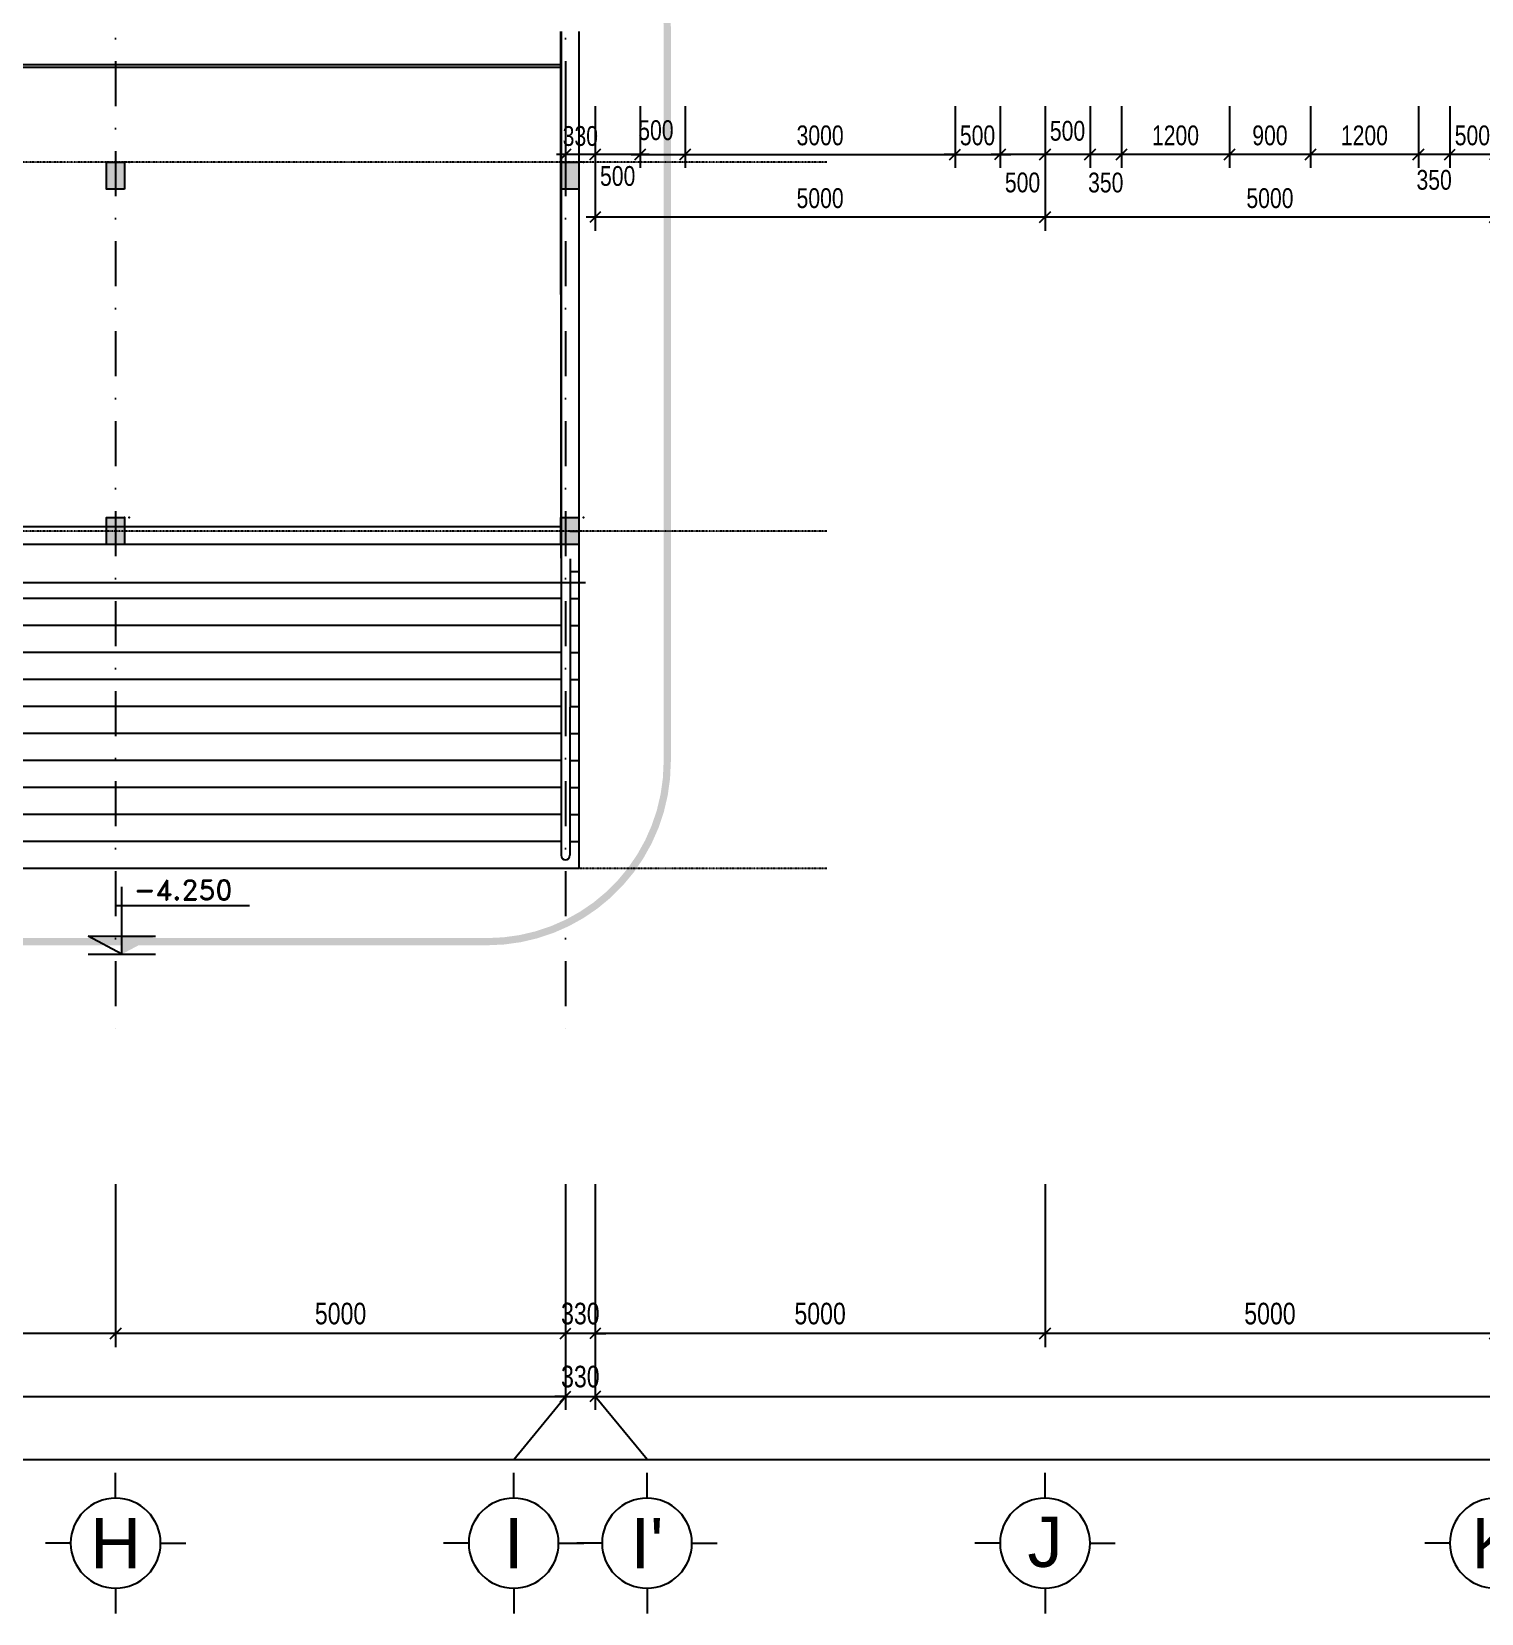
# Model space of a CAD drawing. Header units: millimetres. Extents: x -9574 to 115615, y -25569 to 161230.
# Drawn here: x 34396 to 50510, y -19276 to -1700 of the extents above; entities that cross this region are included whole.
import ezdxf
from ezdxf.enums import TextEntityAlignment as Align

# ---------------------------------------------------------------- set-up
doc = ezdxf.new("R2010")
doc.units = ezdxf.units.MM
for name, pattern in [('KHOANH CT RAM$0$HIDDEN', [9.525, 6.35, -3.175]), ('luoi  H3$0$DASHDOT', [1, 0.5, -0.25, 0, -0.25]), ('luoi  H3$0$DASHDOT2', [0.5, 0.25, -0.125, 0, -0.125])]:
    doc.linetypes.add(name, pattern=pattern)
for name, color, linetype in [('CUA3', 3, 'Continuous'), ('dimTT T1$0$KICHTHUOC', 2, 'Continuous'), ('KHOANH CT RAM$0$REC', 40, 'KHOANH CT RAM$0$HIDDEN'), ('luoi  H3$0$DIM100', 9, 'Continuous'), ('luoi  H3$0$GHICHU', 40, 'Continuous'), ('luoi  H3$0$KH TRUC100', 7, 'Continuous'), ('luoi  H3$0$truc 3', 8, 'Continuous'), ('luoi  H3$0$TRUC9', 251, 'luoi  H3$0$DASHDOT'), ('text T1$0$3', 4, 'Continuous'), ('text T1$0$DBAO', 7, 'Continuous'), ('TT T1$0$03', 4, 'Continuous'), ('TT T1$0$COT1', 7, 'Continuous'), ('TT T1$0$NETCAT8', 8, 'Continuous'), ('TT T1$0$TUONG6', 6, 'Continuous')]:
    doc.layers.add(name, color=color, linetype=linetype)
doc.styles.add('dimTT T1$1$VSIMPLEX.SHX', font='VSIMPLEX.SHX', dxfattribs={"width": 0.8})
doc.styles.add('luoi  H3$0$VHELVEN', font='vhelven_0.ttf')
doc.styles.add('luoi  H3$0$VSIMPLEX.SHX', font='VSIMPLEX.SHX', dxfattribs={"width": 0.8})
doc.styles.add('text T1$0$ROMAND', font='romand', dxfattribs={"height": 7000})
doc.dimstyles.new('dimTT T1$1$1-100', dxfattribs={"dimscale": 0, "dimtxt": 220, "dimasz": 120, "dimexe": 150, "dimexo": 300, "dimgap": 100, "dimtad": 1, "dimdec": 0, "dimzin": 0, "dimdsep": 46, "dimtxsty": 'dimTT T1$1$VSIMPLEX.SHX', "dimblk1": 'dimTT T1$1$_OBLIQUE', "dimblk2": 'dimTT T1$1$_OBLIQUE', "dimsah": 1, "dimcen": 0, "dimdle": 100, "dimclrd": 2, "dimclre": 2, "dimclrt": 4, "dimadec": 0, "dimazin": 0, "dimtfac": 1, "dimtdec": 0, "dimtix": 1, "dimtmove": 2, "dimatfit": 3, "dimfxl": 0, "dimtolj": 1, "dimtzin": 0, "dimlwd": -1, "dimlwe": -1, "dimarcsym": 0})
doc.dimstyles.new('luoi  H3$0$100', dxfattribs={"dimscale": 0, "dimtxt": 240, "dimasz": 120, "dimexe": 150, "dimexo": 300, "dimgap": 100, "dimtad": 1, "dimdec": 0, "dimzin": 0, "dimdsep": 46, "dimtxsty": 'luoi  H3$0$VSIMPLEX.SHX', "dimblk1": 'luoi  H3$0$_OBLIQUE', "dimblk2": 'luoi  H3$0$_OBLIQUE', "dimsah": 1, "dimcen": 0, "dimdle": 100, "dimclrd": 2, "dimclre": 2, "dimclrt": 4, "dimadec": 0, "dimazin": 0, "dimtfac": 1, "dimtdec": 0, "dimtix": 1, "dimtmove": 2, "dimatfit": 3, "dimfxl": 0, "dimtolj": 1, "dimtzin": 0, "dimlwd": -1, "dimlwe": -1, "dimarcsym": 0})

# ---------------------------------------------------------------- blocks, each defined once
blk = doc.blocks.new('luoi  H3$0$_OBLIQUE')
at = {"color": 0, "linetype": 'ByBlock'}
blk.add_line((-0.5, -0.5), (0.5, 0.5), dxfattribs=at)
blk = doc.blocks.new('*D60')
at = {"layer": 'DEFPOINTS', "color": 0, "ltscale": 2}
for p in [(45660, -14207), (50660, -14207), (45660, -16166)]:
    blk.add_point(p, dxfattribs=at)
at = {"layer": 'luoi  H3$0$DIM100', "color": 2, "ltscale": 2}
for p, q in [((45660, -14507), (45660, -16316)), ((50660, -14507), (50660, -16316)), ((50760, -16166), (45560, -16166))]:
    blk.add_line(p, q, dxfattribs=at)
at = {"layer": 'luoi  H3$0$DIM100', "color": 2, "ltscale": 2, "xscale": 120, "yscale": 120, "zscale": 120, "rotation": 180}
blk.add_blockref('luoi  H3$0$_OBLIQUE', (45660, -16166), dxfattribs=at)
at = {"layer": 'luoi  H3$0$DIM100', "color": 2, "ltscale": 2, "xscale": 120, "yscale": 120, "zscale": 120}
blk.add_blockref('luoi  H3$0$_OBLIQUE', (50660, -16166), dxfattribs=at)
at = {"layer": 'luoi  H3$0$DIM100', "color": 4, "ltscale": 2, "insert": (48160, -15946), "char_height": 240, "attachment_point": 5, "style": 'luoi  H3$0$VSIMPLEX.SHX'}
blk.add_mtext('\\A1;5000', dxfattribs=at)
blk = doc.blocks.new('*D61')
at = {"layer": 'DEFPOINTS', "color": 0, "ltscale": 2}
for p in [(40660, -14207), (45660, -14207), (40660, -16166)]:
    blk.add_point(p, dxfattribs=at)
at = {"layer": 'luoi  H3$0$DIM100', "color": 2, "ltscale": 2}
for p, q in [((40660, -14507), (40660, -16316)), ((45660, -14507), (45660, -16316)), ((45760, -16166), (40560, -16166))]:
    blk.add_line(p, q, dxfattribs=at)
at = {"layer": 'luoi  H3$0$DIM100', "color": 2, "ltscale": 2, "xscale": 120, "yscale": 120, "zscale": 120, "rotation": 180}
blk.add_blockref('luoi  H3$0$_OBLIQUE', (40660, -16166), dxfattribs=at)
at = {"layer": 'luoi  H3$0$DIM100', "color": 2, "ltscale": 2, "xscale": 120, "yscale": 120, "zscale": 120}
blk.add_blockref('luoi  H3$0$_OBLIQUE', (45660, -16166), dxfattribs=at)
at = {"layer": 'luoi  H3$0$DIM100', "color": 4, "ltscale": 2, "insert": (43160, -15946), "char_height": 240, "attachment_point": 5, "style": 'luoi  H3$0$VSIMPLEX.SHX'}
blk.add_mtext('\\A1;5000', dxfattribs=at)
blk = doc.blocks.new('*D62')
at = {"layer": 'DEFPOINTS', "color": 0, "ltscale": 2}
for p in [(40330, -14207), (40660, -14207), (40330, -16166)]:
    blk.add_point(p, dxfattribs=at)
at = {"layer": 'luoi  H3$0$DIM100', "color": 2, "ltscale": 2}
for p, q in [((40330, -14507), (40330, -16316)), ((40660, -14507), (40660, -16316)), ((40330, -16166), (40210, -16166)), ((40660, -16166), (40330, -16166)), ((40660, -16166), (40780, -16166))]:
    blk.add_line(p, q, dxfattribs=at)
at = {"layer": 'luoi  H3$0$DIM100', "color": 2, "ltscale": 2, "xscale": 120, "yscale": 120, "zscale": 120}
blk.add_blockref('luoi  H3$0$_OBLIQUE', (40330, -16166), dxfattribs=at)
at = {"layer": 'luoi  H3$0$DIM100', "color": 2, "ltscale": 2, "xscale": 120, "yscale": 120, "zscale": 120, "rotation": 180}
blk.add_blockref('luoi  H3$0$_OBLIQUE', (40660, -16166), dxfattribs=at)
at = {"layer": 'luoi  H3$0$DIM100', "color": 4, "ltscale": 2, "insert": (40495, -15946), "char_height": 240, "attachment_point": 5, "style": 'luoi  H3$0$VSIMPLEX.SHX'}
blk.add_mtext('\\A1;330', dxfattribs=at)
blk = doc.blocks.new('*D63')
at = {"layer": 'DEFPOINTS', "color": 0, "ltscale": 2}
for p in [(35330, -14207), (40330, -14207), (35330, -16166)]:
    blk.add_point(p, dxfattribs=at)
at = {"layer": 'luoi  H3$0$DIM100', "color": 2, "ltscale": 2}
for p, q in [((35330, -14507), (35330, -16316)), ((40330, -14507), (40330, -16316)), ((40430, -16166), (35230, -16166))]:
    blk.add_line(p, q, dxfattribs=at)
at = {"layer": 'luoi  H3$0$DIM100', "color": 2, "ltscale": 2, "xscale": 120, "yscale": 120, "zscale": 120, "rotation": 180}
blk.add_blockref('luoi  H3$0$_OBLIQUE', (35330, -16166), dxfattribs=at)
at = {"layer": 'luoi  H3$0$DIM100', "color": 2, "ltscale": 2, "xscale": 120, "yscale": 120, "zscale": 120}
blk.add_blockref('luoi  H3$0$_OBLIQUE', (40330, -16166), dxfattribs=at)
at = {"layer": 'luoi  H3$0$DIM100', "color": 4, "ltscale": 2, "insert": (37830, -15946), "char_height": 240, "attachment_point": 5, "style": 'luoi  H3$0$VSIMPLEX.SHX'}
blk.add_mtext('\\A1;5000', dxfattribs=at)
blk = doc.blocks.new('*D64')
at = {"layer": 'DEFPOINTS', "color": 0, "ltscale": 2}
for p in [(30330, -14207), (35330, -14207), (30330, -16166)]:
    blk.add_point(p, dxfattribs=at)
at = {"layer": 'luoi  H3$0$DIM100', "color": 2, "ltscale": 2}
for p, q in [((30330, -14507), (30330, -16316)), ((35330, -14507), (35330, -16316)), ((35430, -16166), (30230, -16166))]:
    blk.add_line(p, q, dxfattribs=at)
at = {"layer": 'luoi  H3$0$DIM100', "color": 2, "ltscale": 2, "xscale": 120, "yscale": 120, "zscale": 120, "rotation": 180}
blk.add_blockref('luoi  H3$0$_OBLIQUE', (30330, -16166), dxfattribs=at)
at = {"layer": 'luoi  H3$0$DIM100', "color": 2, "ltscale": 2, "xscale": 120, "yscale": 120, "zscale": 120}
blk.add_blockref('luoi  H3$0$_OBLIQUE', (35330, -16166), dxfattribs=at)
at = {"layer": 'luoi  H3$0$DIM100', "color": 4, "ltscale": 2, "insert": (32830, -15946), "char_height": 240, "attachment_point": 5, "style": 'luoi  H3$0$VSIMPLEX.SHX'}
blk.add_mtext('\\A1;5000', dxfattribs=at)
blk = doc.blocks.new('*D73')
at = {"layer": 'DEFPOINTS', "color": 0, "ltscale": 2}
for p in [(25330, -14207), (40330, -14207), (40330, -16866)]:
    blk.add_point(p, dxfattribs=at)
at = {"layer": 'luoi  H3$0$DIM100', "color": 2, "ltscale": 2}
for p, q in [((25330, -14507), (25330, -17016)), ((40330, -14507), (40330, -17016)), ((25230, -16866), (40430, -16866))]:
    blk.add_line(p, q, dxfattribs=at)
at = {"layer": 'luoi  H3$0$DIM100', "color": 2, "ltscale": 2, "xscale": 120, "yscale": 120, "zscale": 120, "rotation": 180}
blk.add_blockref('luoi  H3$0$_OBLIQUE', (25330, -16866), dxfattribs=at)
at = {"layer": 'luoi  H3$0$DIM100', "color": 2, "ltscale": 2, "xscale": 120, "yscale": 120, "zscale": 120}
blk.add_blockref('luoi  H3$0$_OBLIQUE', (40330, -16866), dxfattribs=at)
at = {"layer": 'luoi  H3$0$DIM100', "color": 4, "ltscale": 2, "insert": (32830, -16646), "char_height": 240, "attachment_point": 5, "style": 'luoi  H3$0$VSIMPLEX.SHX'}
blk.add_mtext('\\A1;15000', dxfattribs=at)
blk = doc.blocks.new('*D74')
at = {"layer": 'DEFPOINTS', "color": 0, "ltscale": 2}
for p in [(40330, -14207), (40660, -14207), (40660, -16866)]:
    blk.add_point(p, dxfattribs=at)
at = {"layer": 'luoi  H3$0$DIM100', "color": 2, "ltscale": 2}
for p, q in [((40330, -14507), (40330, -17016)), ((40660, -14507), (40660, -17016)), ((40330, -16866), (40210, -16866)), ((40330, -16866), (40660, -16866)), ((40660, -16866), (40780, -16866))]:
    blk.add_line(p, q, dxfattribs=at)
at = {"layer": 'luoi  H3$0$DIM100', "color": 2, "ltscale": 2, "xscale": 120, "yscale": 120, "zscale": 120}
blk.add_blockref('luoi  H3$0$_OBLIQUE', (40330, -16866), dxfattribs=at)
at = {"layer": 'luoi  H3$0$DIM100', "color": 2, "ltscale": 2, "xscale": 120, "yscale": 120, "zscale": 120, "rotation": 180}
blk.add_blockref('luoi  H3$0$_OBLIQUE', (40660, -16866), dxfattribs=at)
at = {"layer": 'luoi  H3$0$DIM100', "color": 4, "ltscale": 2, "insert": (40495, -16646), "char_height": 240, "attachment_point": 5, "style": 'luoi  H3$0$VSIMPLEX.SHX'}
blk.add_mtext('\\A1;330', dxfattribs=at)
blk = doc.blocks.new('*D75')
at = {"layer": 'DEFPOINTS', "color": 0, "ltscale": 2}
for p in [(40660, -14207), (65660, -14207), (65660, -16866)]:
    blk.add_point(p, dxfattribs=at)
at = {"layer": 'luoi  H3$0$DIM100', "color": 2, "ltscale": 2}
for p, q in [((40660, -14507), (40660, -17016)), ((65660, -14507), (65660, -17016)), ((40560, -16866), (65760, -16866))]:
    blk.add_line(p, q, dxfattribs=at)
at = {"layer": 'luoi  H3$0$DIM100', "color": 2, "ltscale": 2, "xscale": 120, "yscale": 120, "zscale": 120, "rotation": 180}
blk.add_blockref('luoi  H3$0$_OBLIQUE', (40660, -16866), dxfattribs=at)
at = {"layer": 'luoi  H3$0$DIM100', "color": 2, "ltscale": 2, "xscale": 120, "yscale": 120, "zscale": 120}
blk.add_blockref('luoi  H3$0$_OBLIQUE', (65660, -16866), dxfattribs=at)
at = {"layer": 'luoi  H3$0$DIM100', "color": 4, "ltscale": 2, "insert": (53160, -16646), "char_height": 240, "attachment_point": 5, "style": 'luoi  H3$0$VSIMPLEX.SHX'}
blk.add_mtext('\\A1;25000', dxfattribs=at)
blk = doc.blocks.new('*D77')
at = {"layer": 'DEFPOINTS', "color": 0, "ltscale": 2}
for p in [(0, -14207), (65660, -14207), (65660, -17566)]:
    blk.add_point(p, dxfattribs=at)
at = {"layer": 'luoi  H3$0$DIM100', "color": 2, "ltscale": 2}
for p, q in [((0, -14507), (0, -17716)), ((65660, -14507), (65660, -17716)), ((-100, -17566), (65760, -17566))]:
    blk.add_line(p, q, dxfattribs=at)
at = {"layer": 'luoi  H3$0$DIM100', "color": 2, "ltscale": 2, "xscale": 120, "yscale": 120, "zscale": 120, "rotation": 180}
blk.add_blockref('luoi  H3$0$_OBLIQUE', (0, -17566), dxfattribs=at)
at = {"layer": 'luoi  H3$0$DIM100', "color": 2, "ltscale": 2, "xscale": 120, "yscale": 120, "zscale": 120}
blk.add_blockref('luoi  H3$0$_OBLIQUE', (65660, -17566), dxfattribs=at)
at = {"layer": 'luoi  H3$0$DIM100', "color": 4, "ltscale": 2, "insert": (32830, -17346), "char_height": 240, "attachment_point": 5, "style": 'luoi  H3$0$VSIMPLEX.SHX'}
blk.add_mtext('\\A1;65660', dxfattribs=at)
blk = doc.blocks.new('luoi  H3$0$TRUCCOT')
for p, q in [((0, -140), (0, 0)), ((-250, -390), (-390, -390)), ((250, -390), (390, -390)), ((0, -640), (0, -780))]:
    blk.add_line(p, q)
blk.add_circle((0, -390), 250)
at = {"layer": 'luoi  H3$0$GHICHU', "style": 'luoi  H3$0$VHELVEN'}
blk.add_attdef('TRUC', text='', height=280, dxfattribs=at).set_placement((0, -390), align=Align.MIDDLE_CENTER)
blk = doc.blocks.new('TT T1')
at = {"layer": 'TT T1$0$COT1'}
for points in [[(35430, -3450), (35230, -3450), (35230, -3150), (35430, -3150)], [(40480, -3450), (40280, -3450), (40280, -3150), (40480, -3150)], [(35430, -7400), (35230, -7400), (35230, -7100), (35430, -7100)], [(40480, -7400), (40280, -7400), (40280, -7100), (40480, -7100)]]:
    blk.add_hatch(color=256, dxfattribs=at).paths.add_polyline_path(points)
at = {"ltscale": 2}
for p, q in [((40280, -2069.7), (25380, -2069.7)), ((40280, -2099.7), (25380, -2099.7))]:
    blk.add_line(p, q, dxfattribs=at)
at = {"layer": 'TT T1$0$03'}
for p, q in [((40280.1, -1699.7), (40280.1, -10852.2)), ((40480, -1699.7), (40480.1, -10999.6)), ((40380.1, -7250), (40480.1, -7250)), ((40380.2, -7558.4), (40380.1, -10852.2)), ((40380.1, -7699.6), (40480.1, -7699.6)), ((40279.9, -7999.6), (25379.9, -7999.6)), ((40380.1, -7999.6), (40480.1, -7999.6)), ((40279.9, -8299.6), (25379.9, -8299.6)), ((40380.1, -8299.6), (40480.1, -8299.6)), ((40279.9, -8599.6), (25379.9, -8599.6)), ((40380.1, -8599.6), (40480.1, -8599.6)), ((40279.9, -8899.6), (25379.9, -8899.6)), ((40380.1, -8899.6), (40480.1, -8899.6)), ((40279.9, -9199.6), (25379.9, -9199.6)), ((40380.1, -9199.6), (40480.1, -9199.6)), ((40279.9, -9499.6), (25379.9, -9499.6)), ((40380.1, -9499.6), (40480.1, -9499.6)), ((40279.9, -9799.6), (25379.9, -9799.6)), ((40380.1, -9799.6), (40480.1, -9799.6)), ((40279.9, -10099.6), (25379.9, -10099.6)), ((40380.1, -10099.6), (40480.1, -10099.6)), ((40279.9, -10399.6), (25379.9, -10399.6)), ((40380.1, -10399.6), (40480.1, -10399.6)), ((40279.9, -10699.6), (25379.9, -10699.6)), ((40380.1, -10699.6), (40480.1, -10699.6)), ((40480.1, -10999.6), (25179.9, -10999.6))]:
    blk.add_line(p, q, dxfattribs=at)
blk.add_arc((40330.1, -10852.2), 50, 180, 360, dxfattribs=at)
at = {"layer": 'TT T1$0$COT1'}
for points in [[(35430, -3450), (35230, -3450), (35230, -3150), (35430, -3150)], [(35430, -3450), (35230, -3450), (35230, -3150), (35430, -3150)], [(40480, -3450), (40280, -3450), (40280, -3150), (40480, -3150)], [(40480, -3450), (40280, -3450), (40280, -3150), (40480, -3150)], [(35430, -7400), (35230, -7400), (35230, -7100), (35430, -7100)], [(35430, -7400), (35230, -7400), (35230, -7100), (35430, -7100)], [(40480, -7400), (40280, -7400), (40280, -7100), (40480, -7100)], [(40480, -7400), (40280, -7400), (40280, -7100), (40480, -7100)]]:
    blk.add_lwpolyline(points, close=True, dxfattribs=at)
for p in [(35430, -3150), (35480, -3150), (40480, -3150), (40530, -3150), (35430, -7100), (35480, -7100), (40480, -7100), (40530, -7100)]:
    blk.add_point(p, dxfattribs=at)
at = {"layer": 'TT T1$0$NETCAT8'}
blk.add_lwpolyline([(24793.8, -7822.5), (32573.4, -7822.5), (32609, -8229.7), (32738.5, -7415.3), (32774.1, -7822.5), (40553.7, -7822.5)], dxfattribs=at)
at = {"layer": 'TT T1$0$TUONG6'}
for p, q in [((40280.1, -7549.6), (40280, -1699.9)), ((40480, -1699.9), (40480.1, -7567.1)), ((25380, -7200), (40280, -7200)), ((40280, -7400), (25380, -7400))]:
    blk.add_line(p, q, dxfattribs=at)
blk = doc.blocks.new('text T1$0$CTT')
for p, q in [((0, 0), (0, 750)), ((-71, 541), (1420, 541)), ((-375, 200), (375, 200)), ((0, 0), (-375, 200)), ((-375, 0), (375, 0))]:
    blk.add_line(p, q)
blk.add_solid([(0, 0), (0, 200), (375, 200)])
at = {"layer": 'text T1$0$3', "style": 'text T1$0$ROMAND', "flags": 4}
blk.add_attdef('%%P0.000', (135, 604), '', height=220, dxfattribs=at)
blk = doc.blocks.new('text T1')
at = {"layer": 'text T1$0$DBAO', "ltscale": 2}
blk.add_blockref('text T1$0$CTT', (35399, -11951), dxfattribs=at).add_auto_attribs({'%%P0.000': '-4.250'})
blk = doc.blocks.new('KHOANH CT RAM')
at = {"layer": 'KHOANH CT RAM$0$REC', "ltscale": 100, "const_width": 80}
blk.add_lwpolyline([(23992, -9812), (23992, -1643, -0.414214), (25992, 357), (39461, 357, -0.414214), (41461, -1643), (41461, -9812, -0.414214), (39461, -11812), (25992, -11812, -0.414214)], format="xyb", close=True, dxfattribs=at)
blk = doc.blocks.new('dimTT T1$1$_OBLIQUE')
at = {"color": 0, "linetype": 'ByBlock'}
blk.add_line((-0.5, -0.5), (0.5, 0.5), dxfattribs=at)
blk = doc.blocks.new('*D2094')
at = {"layer": 'DEFPOINTS', "color": 0, "ltscale": 2}
for p in [(50160, -2229), (50660, -2229), (50160, -3064)]:
    blk.add_point(p, dxfattribs=at)
at = {"layer": 'dimTT T1$0$KICHTHUOC', "color": 2, "ltscale": 2}
for p, q in [((50160, -2529), (50160, -3214)), ((50660, -2529), (50660, -3214)), ((50160, -3064), (50040, -3064)), ((50660, -3064), (50160, -3064)), ((50660, -3064), (50780, -3064))]:
    blk.add_line(p, q, dxfattribs=at)
at = {"layer": 'dimTT T1$0$KICHTHUOC', "color": 2, "ltscale": 2, "xscale": 120, "yscale": 120, "zscale": 120}
blk.add_blockref('dimTT T1$1$_OBLIQUE', (50160, -3064), dxfattribs=at)
at = {"layer": 'dimTT T1$0$KICHTHUOC', "color": 2, "ltscale": 2, "xscale": 120, "yscale": 120, "zscale": 120, "rotation": 180}
blk.add_blockref('dimTT T1$1$_OBLIQUE', (50660, -3064), dxfattribs=at)
at = {"layer": 'dimTT T1$0$KICHTHUOC', "color": 4, "ltscale": 2, "insert": (50410, -2854), "char_height": 220, "attachment_point": 5, "style": 'dimTT T1$1$VSIMPLEX.SHX'}
blk.add_mtext('\\A1;500', dxfattribs=at)
blk = doc.blocks.new('*D2095')
at = {"layer": 'DEFPOINTS', "color": 0, "ltscale": 2}
for p in [(49810, -2229), (50160, -2229), (49810, -3064)]:
    blk.add_point(p, dxfattribs=at)
at = {"layer": 'dimTT T1$0$KICHTHUOC', "color": 2, "ltscale": 2}
for p, q in [((49810, -2529), (49810, -3214)), ((50160, -2529), (50160, -3214)), ((50260, -3064), (49710, -3064))]:
    blk.add_line(p, q, dxfattribs=at)
at = {"layer": 'dimTT T1$0$KICHTHUOC', "color": 2, "ltscale": 2, "xscale": 120, "yscale": 120, "zscale": 120, "rotation": 180}
blk.add_blockref('dimTT T1$1$_OBLIQUE', (49810, -3064), dxfattribs=at)
at = {"layer": 'dimTT T1$0$KICHTHUOC', "color": 2, "ltscale": 2, "xscale": 120, "yscale": 120, "zscale": 120}
blk.add_blockref('dimTT T1$1$_OBLIQUE', (50160, -3064), dxfattribs=at)
at = {"layer": 'dimTT T1$0$KICHTHUOC', "color": 4, "ltscale": 2, "insert": (49985, -3348), "char_height": 220, "attachment_point": 5, "style": 'dimTT T1$1$VSIMPLEX.SHX'}
blk.add_mtext('\\A1;350', dxfattribs=at)
blk = doc.blocks.new('*D2096')
at = {"layer": 'DEFPOINTS', "color": 0, "ltscale": 2}
for p in [(48610, -2229), (49810, -2229), (48610, -3064)]:
    blk.add_point(p, dxfattribs=at)
at = {"layer": 'dimTT T1$0$KICHTHUOC', "color": 2, "ltscale": 2}
for p, q in [((48610, -2529), (48610, -3214)), ((49810, -2529), (49810, -3214)), ((49910, -3064), (48510, -3064))]:
    blk.add_line(p, q, dxfattribs=at)
at = {"layer": 'dimTT T1$0$KICHTHUOC', "color": 2, "ltscale": 2, "xscale": 120, "yscale": 120, "zscale": 120, "rotation": 180}
blk.add_blockref('dimTT T1$1$_OBLIQUE', (48610, -3064), dxfattribs=at)
at = {"layer": 'dimTT T1$0$KICHTHUOC', "color": 2, "ltscale": 2, "xscale": 120, "yscale": 120, "zscale": 120}
blk.add_blockref('dimTT T1$1$_OBLIQUE', (49810, -3064), dxfattribs=at)
at = {"layer": 'dimTT T1$0$KICHTHUOC', "color": 4, "ltscale": 2, "insert": (49210, -2854), "char_height": 220, "attachment_point": 5, "style": 'dimTT T1$1$VSIMPLEX.SHX'}
blk.add_mtext('\\A1;1200', dxfattribs=at)
blk = doc.blocks.new('*D2097')
at = {"layer": 'DEFPOINTS', "color": 0, "ltscale": 2}
for p in [(47710, -2229), (48610, -2229), (47710, -3064)]:
    blk.add_point(p, dxfattribs=at)
at = {"layer": 'dimTT T1$0$KICHTHUOC', "color": 2, "ltscale": 2}
for p, q in [((47710, -2529), (47710, -3214)), ((48610, -2529), (48610, -3214)), ((48710, -3064), (47610, -3064))]:
    blk.add_line(p, q, dxfattribs=at)
at = {"layer": 'dimTT T1$0$KICHTHUOC', "color": 2, "ltscale": 2, "xscale": 120, "yscale": 120, "zscale": 120, "rotation": 180}
blk.add_blockref('dimTT T1$1$_OBLIQUE', (47710, -3064), dxfattribs=at)
at = {"layer": 'dimTT T1$0$KICHTHUOC', "color": 2, "ltscale": 2, "xscale": 120, "yscale": 120, "zscale": 120}
blk.add_blockref('dimTT T1$1$_OBLIQUE', (48610, -3064), dxfattribs=at)
at = {"layer": 'dimTT T1$0$KICHTHUOC', "color": 4, "ltscale": 2, "insert": (48160, -2854), "char_height": 220, "attachment_point": 5, "style": 'dimTT T1$1$VSIMPLEX.SHX'}
blk.add_mtext('\\A1;900', dxfattribs=at)
blk = doc.blocks.new('*D2098')
at = {"layer": 'DEFPOINTS', "color": 0, "ltscale": 2}
for p in [(46510, -2229), (47710, -2229), (46510, -3064)]:
    blk.add_point(p, dxfattribs=at)
at = {"layer": 'dimTT T1$0$KICHTHUOC', "color": 2, "ltscale": 2}
for p, q in [((46510, -2529), (46510, -3214)), ((47710, -2529), (47710, -3214)), ((47810, -3064), (46410, -3064))]:
    blk.add_line(p, q, dxfattribs=at)
at = {"layer": 'dimTT T1$0$KICHTHUOC', "color": 2, "ltscale": 2, "xscale": 120, "yscale": 120, "zscale": 120, "rotation": 180}
blk.add_blockref('dimTT T1$1$_OBLIQUE', (46510, -3064), dxfattribs=at)
at = {"layer": 'dimTT T1$0$KICHTHUOC', "color": 2, "ltscale": 2, "xscale": 120, "yscale": 120, "zscale": 120}
blk.add_blockref('dimTT T1$1$_OBLIQUE', (47710, -3064), dxfattribs=at)
at = {"layer": 'dimTT T1$0$KICHTHUOC', "color": 4, "ltscale": 2, "insert": (47110, -2854), "char_height": 220, "attachment_point": 5, "style": 'dimTT T1$1$VSIMPLEX.SHX'}
blk.add_mtext('\\A1;1200', dxfattribs=at)
blk = doc.blocks.new('*D2099')
at = {"layer": 'DEFPOINTS', "color": 0, "ltscale": 2}
for p in [(46160, -2229), (46510, -2229), (46160, -3064)]:
    blk.add_point(p, dxfattribs=at)
at = {"layer": 'dimTT T1$0$KICHTHUOC', "color": 2, "ltscale": 2}
for p, q in [((46160, -2529), (46160, -3214)), ((46510, -2529), (46510, -3214)), ((46610, -3064), (46060, -3064))]:
    blk.add_line(p, q, dxfattribs=at)
at = {"layer": 'dimTT T1$0$KICHTHUOC', "color": 2, "ltscale": 2, "xscale": 120, "yscale": 120, "zscale": 120, "rotation": 180}
blk.add_blockref('dimTT T1$1$_OBLIQUE', (46160, -3064), dxfattribs=at)
at = {"layer": 'dimTT T1$0$KICHTHUOC', "color": 2, "ltscale": 2, "xscale": 120, "yscale": 120, "zscale": 120}
blk.add_blockref('dimTT T1$1$_OBLIQUE', (46510, -3064), dxfattribs=at)
at = {"layer": 'dimTT T1$0$KICHTHUOC', "color": 4, "ltscale": 2, "insert": (46335, -3378), "char_height": 220, "attachment_point": 5, "style": 'dimTT T1$1$VSIMPLEX.SHX'}
blk.add_mtext('\\A1;350', dxfattribs=at)
blk = doc.blocks.new('*D2100')
at = {"layer": 'DEFPOINTS', "color": 0, "ltscale": 2}
for p in [(45660, -2229), (46160, -2229), (45660, -3064)]:
    blk.add_point(p, dxfattribs=at)
at = {"layer": 'dimTT T1$0$KICHTHUOC', "color": 2, "ltscale": 2}
for p, q in [((45660, -2529), (45660, -3214)), ((46160, -2529), (46160, -3214)), ((46260, -3064), (45560, -3064))]:
    blk.add_line(p, q, dxfattribs=at)
at = {"layer": 'dimTT T1$0$KICHTHUOC', "color": 2, "ltscale": 2, "xscale": 120, "yscale": 120, "zscale": 120, "rotation": 180}
blk.add_blockref('dimTT T1$1$_OBLIQUE', (45660, -3064), dxfattribs=at)
at = {"layer": 'dimTT T1$0$KICHTHUOC', "color": 2, "ltscale": 2, "xscale": 120, "yscale": 120, "zscale": 120}
blk.add_blockref('dimTT T1$1$_OBLIQUE', (46160, -3064), dxfattribs=at)
at = {"layer": 'dimTT T1$0$KICHTHUOC', "color": 4, "ltscale": 2, "insert": (45910, -2803), "char_height": 220, "attachment_point": 5, "style": 'dimTT T1$1$VSIMPLEX.SHX'}
blk.add_mtext('\\A1;500', dxfattribs=at)
blk = doc.blocks.new('*D2101')
at = {"layer": 'DEFPOINTS', "color": 0, "ltscale": 2}
for p in [(45160, -2229), (45660, -2229), (45160, -3064)]:
    blk.add_point(p, dxfattribs=at)
at = {"layer": 'dimTT T1$0$KICHTHUOC', "color": 2, "ltscale": 2}
for p, q in [((45160, -2529), (45160, -3214)), ((45660, -2529), (45660, -3214)), ((45760, -3064), (45060, -3064))]:
    blk.add_line(p, q, dxfattribs=at)
at = {"layer": 'dimTT T1$0$KICHTHUOC', "color": 2, "ltscale": 2, "xscale": 120, "yscale": 120, "zscale": 120, "rotation": 180}
blk.add_blockref('dimTT T1$1$_OBLIQUE', (45160, -3064), dxfattribs=at)
at = {"layer": 'dimTT T1$0$KICHTHUOC', "color": 2, "ltscale": 2, "xscale": 120, "yscale": 120, "zscale": 120}
blk.add_blockref('dimTT T1$1$_OBLIQUE', (45660, -3064), dxfattribs=at)
at = {"layer": 'dimTT T1$0$KICHTHUOC', "color": 4, "ltscale": 2, "insert": (45410, -3377), "char_height": 220, "attachment_point": 5, "style": 'dimTT T1$1$VSIMPLEX.SHX'}
blk.add_mtext('\\A1;500', dxfattribs=at)
blk = doc.blocks.new('*D2102')
at = {"layer": 'DEFPOINTS', "color": 0, "ltscale": 2}
for p in [(40660, -2229), (41160, -2229), (40660, -3064)]:
    blk.add_point(p, dxfattribs=at)
at = {"layer": 'dimTT T1$0$KICHTHUOC', "color": 2, "ltscale": 2}
for p, q in [((40660, -2529), (40660, -3214)), ((41160, -2529), (41160, -3214)), ((41260, -3064), (40560, -3064))]:
    blk.add_line(p, q, dxfattribs=at)
at = {"layer": 'dimTT T1$0$KICHTHUOC', "color": 2, "ltscale": 2, "xscale": 120, "yscale": 120, "zscale": 120, "rotation": 180}
blk.add_blockref('dimTT T1$1$_OBLIQUE', (40660, -3064), dxfattribs=at)
at = {"layer": 'dimTT T1$0$KICHTHUOC', "color": 2, "ltscale": 2, "xscale": 120, "yscale": 120, "zscale": 120}
blk.add_blockref('dimTT T1$1$_OBLIQUE', (41160, -3064), dxfattribs=at)
at = {"layer": 'dimTT T1$0$KICHTHUOC', "color": 4, "ltscale": 2, "insert": (40910, -3305), "char_height": 220, "attachment_point": 5, "style": 'dimTT T1$1$VSIMPLEX.SHX'}
blk.add_mtext('\\A1;500', dxfattribs=at)
blk = doc.blocks.new('*D2112')
at = {"layer": 'DEFPOINTS', "color": 0, "ltscale": 2}
for p in [(45660, -2228.647251), (50660, -2228.647251), (45660, -3761.354552)]:
    blk.add_point(p, dxfattribs=at)
at = {"layer": 'dimTT T1$0$KICHTHUOC', "color": 2, "ltscale": 2}
for p, q in [((45660, -2528.647251), (45660, -3911.354552)), ((50660, -2528.647251), (50660, -3911.354552)), ((50760, -3761.354552), (45560, -3761.354552))]:
    blk.add_line(p, q, dxfattribs=at)
at = {"layer": 'dimTT T1$0$KICHTHUOC', "color": 2, "ltscale": 2, "xscale": 120, "yscale": 120, "zscale": 120, "rotation": 180}
blk.add_blockref('dimTT T1$1$_OBLIQUE', (45660, -3761.354552), dxfattribs=at)
at = {"layer": 'dimTT T1$0$KICHTHUOC', "color": 2, "ltscale": 2, "xscale": 120, "yscale": 120, "zscale": 120}
blk.add_blockref('dimTT T1$1$_OBLIQUE', (50660, -3761.354552), dxfattribs=at)
at = {"layer": 'dimTT T1$0$KICHTHUOC', "color": 4, "ltscale": 2, "insert": (48160, -3551.354552), "char_height": 220, "attachment_point": 5, "style": 'dimTT T1$1$VSIMPLEX.SHX'}
blk.add_mtext('\\A1;5000', dxfattribs=at)
blk = doc.blocks.new('*D2113')
at = {"layer": 'DEFPOINTS', "color": 0, "ltscale": 2}
for p in [(40660, -2228.647251), (45660, -2228.647251), (40660, -3761.354552)]:
    blk.add_point(p, dxfattribs=at)
at = {"layer": 'dimTT T1$0$KICHTHUOC', "color": 2, "ltscale": 2}
for p, q in [((40660, -2528.647251), (40660, -3911.354552)), ((45660, -2528.647251), (45660, -3911.354552)), ((45760, -3761.354552), (40560, -3761.354552))]:
    blk.add_line(p, q, dxfattribs=at)
at = {"layer": 'dimTT T1$0$KICHTHUOC', "color": 2, "ltscale": 2, "xscale": 120, "yscale": 120, "zscale": 120, "rotation": 180}
blk.add_blockref('dimTT T1$1$_OBLIQUE', (40660, -3761.354552), dxfattribs=at)
at = {"layer": 'dimTT T1$0$KICHTHUOC', "color": 2, "ltscale": 2, "xscale": 120, "yscale": 120, "zscale": 120}
blk.add_blockref('dimTT T1$1$_OBLIQUE', (45660, -3761.354552), dxfattribs=at)
at = {"layer": 'dimTT T1$0$KICHTHUOC', "color": 4, "ltscale": 2, "insert": (43160, -3551.354552), "char_height": 220, "attachment_point": 5, "style": 'dimTT T1$1$VSIMPLEX.SHX'}
blk.add_mtext('\\A1;5000', dxfattribs=at)
blk = doc.blocks.new('*D2114')
at = {"layer": 'DEFPOINTS', "color": 0, "ltscale": 2}
for p in [(40330, -2229), (40660, -2229), (40330, -3064)]:
    blk.add_point(p, dxfattribs=at)
at = {"layer": 'dimTT T1$0$KICHTHUOC', "color": 2, "ltscale": 2}
for p, q in [((40330, -2529), (40330, -3214)), ((40660, -2529), (40660, -3214)), ((40760, -3064), (40230, -3064))]:
    blk.add_line(p, q, dxfattribs=at)
at = {"layer": 'dimTT T1$0$KICHTHUOC', "color": 2, "ltscale": 2, "xscale": 120, "yscale": 120, "zscale": 120, "rotation": 180}
blk.add_blockref('dimTT T1$1$_OBLIQUE', (40330, -3064), dxfattribs=at)
at = {"layer": 'dimTT T1$0$KICHTHUOC', "color": 2, "ltscale": 2, "xscale": 120, "yscale": 120, "zscale": 120}
blk.add_blockref('dimTT T1$1$_OBLIQUE', (40660, -3064), dxfattribs=at)
at = {"layer": 'dimTT T1$0$KICHTHUOC', "color": 4, "ltscale": 2, "insert": (40495, -2861), "char_height": 220, "attachment_point": 5, "style": 'dimTT T1$1$VSIMPLEX.SHX'}
blk.add_mtext('\\A1;330', dxfattribs=at)
blk = doc.blocks.new('*D2133')
at = {"layer": 'DEFPOINTS', "color": 0, "ltscale": 2}
for p in [(41660, -2229), (44660, -2229), (44660, -3064)]:
    blk.add_point(p, dxfattribs=at)
at = {"layer": 'dimTT T1$0$KICHTHUOC', "color": 2, "ltscale": 2}
for p, q in [((41660, -2529), (41660, -3214)), ((44660, -2529), (44660, -3214)), ((41560, -3064), (44760, -3064))]:
    blk.add_line(p, q, dxfattribs=at)
at = {"layer": 'dimTT T1$0$KICHTHUOC', "color": 2, "ltscale": 2, "xscale": 120, "yscale": 120, "zscale": 120, "rotation": 180}
blk.add_blockref('dimTT T1$1$_OBLIQUE', (41660, -3064), dxfattribs=at)
at = {"layer": 'dimTT T1$0$KICHTHUOC', "color": 2, "ltscale": 2, "xscale": 120, "yscale": 120, "zscale": 120}
blk.add_blockref('dimTT T1$1$_OBLIQUE', (44660, -3064), dxfattribs=at)
at = {"layer": 'dimTT T1$0$KICHTHUOC', "color": 4, "ltscale": 2, "insert": (43160, -2854), "char_height": 220, "attachment_point": 5, "style": 'dimTT T1$1$VSIMPLEX.SHX'}
blk.add_mtext('\\A1;3000', dxfattribs=at)
blk = doc.blocks.new('*D2134')
at = {"layer": 'DEFPOINTS', "color": 0, "ltscale": 2}
for p in [(44660, -2229), (45160, -2229), (45160, -3064)]:
    blk.add_point(p, dxfattribs=at)
at = {"layer": 'dimTT T1$0$KICHTHUOC', "color": 2, "ltscale": 2}
for p, q in [((44660, -2529), (44660, -3214)), ((45160, -2529), (45160, -3214)), ((44660, -3064), (44540, -3064)), ((44660, -3064), (45160, -3064)), ((45160, -3064), (45280, -3064))]:
    blk.add_line(p, q, dxfattribs=at)
at = {"layer": 'dimTT T1$0$KICHTHUOC', "color": 2, "ltscale": 2, "xscale": 120, "yscale": 120, "zscale": 120}
blk.add_blockref('dimTT T1$1$_OBLIQUE', (44660, -3064), dxfattribs=at)
at = {"layer": 'dimTT T1$0$KICHTHUOC', "color": 2, "ltscale": 2, "xscale": 120, "yscale": 120, "zscale": 120, "rotation": 180}
blk.add_blockref('dimTT T1$1$_OBLIQUE', (45160, -3064), dxfattribs=at)
at = {"layer": 'dimTT T1$0$KICHTHUOC', "color": 4, "ltscale": 2, "insert": (44910, -2854), "char_height": 220, "attachment_point": 5, "style": 'dimTT T1$1$VSIMPLEX.SHX'}
blk.add_mtext('\\A1;500', dxfattribs=at)
blk = doc.blocks.new('*D2135')
at = {"layer": 'DEFPOINTS', "color": 0, "ltscale": 2}
for p in [(41160, -2229), (41660, -2229), (41660, -3064)]:
    blk.add_point(p, dxfattribs=at)
at = {"layer": 'dimTT T1$0$KICHTHUOC', "color": 2, "ltscale": 2}
for p, q in [((41160, -2529), (41160, -3214)), ((41660, -2529), (41660, -3214)), ((41060, -3064), (41760, -3064))]:
    blk.add_line(p, q, dxfattribs=at)
at = {"layer": 'dimTT T1$0$KICHTHUOC', "color": 2, "ltscale": 2, "xscale": 120, "yscale": 120, "zscale": 120, "rotation": 180}
blk.add_blockref('dimTT T1$1$_OBLIQUE', (41160, -3064), dxfattribs=at)
at = {"layer": 'dimTT T1$0$KICHTHUOC', "color": 2, "ltscale": 2, "xscale": 120, "yscale": 120, "zscale": 120}
blk.add_blockref('dimTT T1$1$_OBLIQUE', (41660, -3064), dxfattribs=at)
at = {"layer": 'dimTT T1$0$KICHTHUOC', "color": 4, "ltscale": 2, "insert": (41335, -2796), "char_height": 220, "attachment_point": 5, "style": 'dimTT T1$1$VSIMPLEX.SHX'}
blk.add_mtext('\\A1;500', dxfattribs=at)
blk = doc.blocks.new('luoi  H3')
at = {"layer": 'luoi  H3$0$KH TRUC100', "ltscale": 2}
for points in [[(39754, -17566), (39754, -17565.8), (40330, -16866)], [(41236, -17566), (41236, -17565.8), (40660, -16866)]]:
    blk.add_lwpolyline(points, dxfattribs=at)
at = {"layer": 'luoi  H3$0$truc 3', "linetype": 'luoi  H3$0$DASHDOT2', "ltscale": 2000}
for p, q in [((35330, 23976.2), (35330, -12863.1)), ((40330, 23976.2), (40330, -12863.1))]:
    blk.add_line(p, q, dxfattribs=at)
at = {"layer": 'luoi  H3$0$TRUC9', "ltscale": 2}
for p, q in [((43233.4, -3150), (21060.2, -3150)), ((43233.4, -7250), (21060.2, -7250)), ((43233.4, -11000), (21060.2, -11000))]:
    blk.add_line(p, q, dxfattribs=at)
at = {"layer": 'luoi  H3$0$KH TRUC100'}
ref = blk.add_blockref('luoi  H3$0$TRUCCOT', (35330, -19275.8), dxfattribs=dict(at, xscale=-2, yscale=2, zscale=2, rotation=180))
ref.add_attrib('TRUC', 'H', dxfattribs={"height": 560, "style": 'luoi  H3$0$VHELVEN'}).set_placement((35330, -18495.8), align=Align.MIDDLE_CENTER)
ref = blk.add_blockref('luoi  H3$0$TRUCCOT', (39754, -19275.8), dxfattribs=dict(at, xscale=-2, yscale=2, zscale=2, rotation=180))
ref.add_attrib('TRUC', 'I', dxfattribs={"height": 560, "style": 'luoi  H3$0$VHELVEN'}).set_placement((39754, -18495.8), align=Align.MIDDLE_CENTER)
ref = blk.add_blockref('luoi  H3$0$TRUCCOT', (41236, -19275.8), dxfattribs=dict(at, xscale=-2, yscale=2, zscale=2, rotation=180))
ref.add_attrib('TRUC', "I'", dxfattribs={"height": 560, "style": 'luoi  H3$0$VHELVEN'}).set_placement((41236, -18495.8), align=Align.MIDDLE_CENTER)
ref = blk.add_blockref('luoi  H3$0$TRUCCOT', (45660, -19275.8), dxfattribs=dict(at, xscale=-2, yscale=2, zscale=2, rotation=180))
ref.add_attrib('TRUC', 'J', dxfattribs={"height": 560, "style": 'luoi  H3$0$VHELVEN'}).set_placement((45660, -18480.2), align=Align.MIDDLE_CENTER)
ref = blk.add_blockref('luoi  H3$0$TRUCCOT', (50660, -19275.8), dxfattribs=dict(at, xscale=-2, yscale=2, zscale=2, rotation=180))
ref.add_attrib('TRUC', 'K', dxfattribs={"height": 560, "style": 'luoi  H3$0$VHELVEN'}).set_placement((50660, -18495.8), align=Align.MIDDLE_CENTER)
at = {"layer": 'luoi  H3$0$DIM100', "ltscale": 2}
for base, p1, p2, picture, middle in [((65660, -17565.8), (0, -14206.8), (65660, -14206.8), '*D77', (32830, -17345.8)), ((40330, -16866), (25330, -14206.8), (40330, -14206.8), '*D73', (32830, -16646)), ((30330, -16166), (35330, -14206.8), (30330, -14206.8), '*D64', (32830, -15946)), ((35330, -16166), (40330, -14206.8), (35330, -14206.8), '*D63', (37830, -15946)), ((40330, -16166), (40660, -14206.8), (40330, -14206.8), '*D62', (40495, -15946)), ((40660, -16866), (40330, -14206.8), (40660, -14206.8), '*D74', (40495, -16646)), ((40660, -16166), (45660, -14206.8), (40660, -14206.8), '*D61', (43160, -15946)), ((65660, -16866), (40660, -14206.8), (65660, -14206.8), '*D75', (53160, -16646)), ((45660, -16166), (50660, -14206.8), (45660, -14206.8), '*D60', (48160, -15946))]:
    dim = blk.add_linear_dim(base=base, p1=p1, p2=p2, dimstyle='luoi  H3$0$100', override={"dimscale": 1}, dxfattribs=at)
    dim.commit()
    dim.dimension.update_dxf_attribs({"geometry": picture, "text_midpoint": middle})
blk = doc.blocks.new('dimTT T1')
at = {"layer": 'dimTT T1$0$KICHTHUOC', "ltscale": 2}
for base, p1, p2, picture, middle in [((40330, -3064), (40660, -2228.6), (40330, -2228.6), '*D2114', (40495, -2860.7)), ((40660, -3064), (41160.1, -2228.6), (40660, -2228.6), '*D2102', (40910, -3305.3)), ((45160, -3064), (45660, -2228.6), (45160, -2228.6), '*D2101', (45410, -3377.1)), ((45660, -3064), (46160, -2228.6), (45660, -2228.6), '*D2100', (45910, -2802.8)), ((46160, -3064), (46510, -2228.6), (46160, -2228.6), '*D2099', (46335, -3378.1)), ((49810, -3064), (50160, -2228.6), (49810, -2228.6), '*D2095', (49985, -3348))]:
    dim = blk.add_linear_dim(base=base, p1=p1, p2=p2, dimstyle='dimTT T1$1$1-100', override={"dimscale": 1}, dxfattribs=at)
    dim.commit()
    dim.dimension.update_dxf_attribs({"geometry": picture, "text_midpoint": middle, "dimtype": 160})
for base, p1, p2, picture, middle in [((40660, -3761.4), (45660, -2228.6), (40660, -2228.6), '*D2113', (43160, -3551.4)), ((45660, -3761.4), (50660, -2228.6), (45660, -2228.6), '*D2112', (48160, -3551.4)), ((46510, -3064), (47710, -2228.6), (46510, -2228.6), '*D2098', (47110, -2854)), ((47710, -3064), (48610, -2228.6), (47710, -2228.6), '*D2097', (48160, -2854)), ((48610, -3064), (49810, -2228.6), (48610, -2228.6), '*D2096', (49210, -2854)), ((50160, -3064), (50660, -2228.6), (50160, -2228.6), '*D2094', (50410, -2854))]:
    dim = blk.add_linear_dim(base=base, p1=p1, p2=p2, dimstyle='dimTT T1$1$1-100', override={"dimscale": 1}, dxfattribs=at)
    dim.commit()
    dim.dimension.update_dxf_attribs({"geometry": picture, "text_midpoint": middle})
dim = blk.add_linear_dim(base=(41660.1, -3064), p1=(41160, -2228.6), p2=(41660.1, -2228.6), angle=180, dimstyle='dimTT T1$1$1-100', override={"dimscale": 1}, dxfattribs=at)
dim.commit()
dim.dimension.update_dxf_attribs({"geometry": '*D2135', "text_midpoint": (41335, -2795.8), "dimtype": 160})
for base, p1, p2, picture, middle in [((44660.1, -3064), (41660.1, -2228.6), (44660.1, -2228.6), '*D2133', (43160.1, -2854)), ((45160, -3064), (44660.1, -2228.6), (45160, -2228.6), '*D2134', (44910, -2854))]:
    dim = blk.add_linear_dim(base=base, p1=p1, p2=p2, angle=180, dimstyle='dimTT T1$1$1-100', override={"dimscale": 1}, dxfattribs=at)
    dim.commit()
    dim.dimension.update_dxf_attribs({"geometry": picture, "text_midpoint": middle})

msp = doc.modelspace()

# ---------------------------------------------------------------- block references
for name in ['TT T1', 'luoi  H3', 'KHOANH CT RAM', 'dimTT T1']:
    msp.add_blockref(name, (0, 0))
at = {"layer": 'CUA3'}
msp.add_blockref('text T1', (0, 0), dxfattribs=at)

doc.saveas('drawing.dxf')
